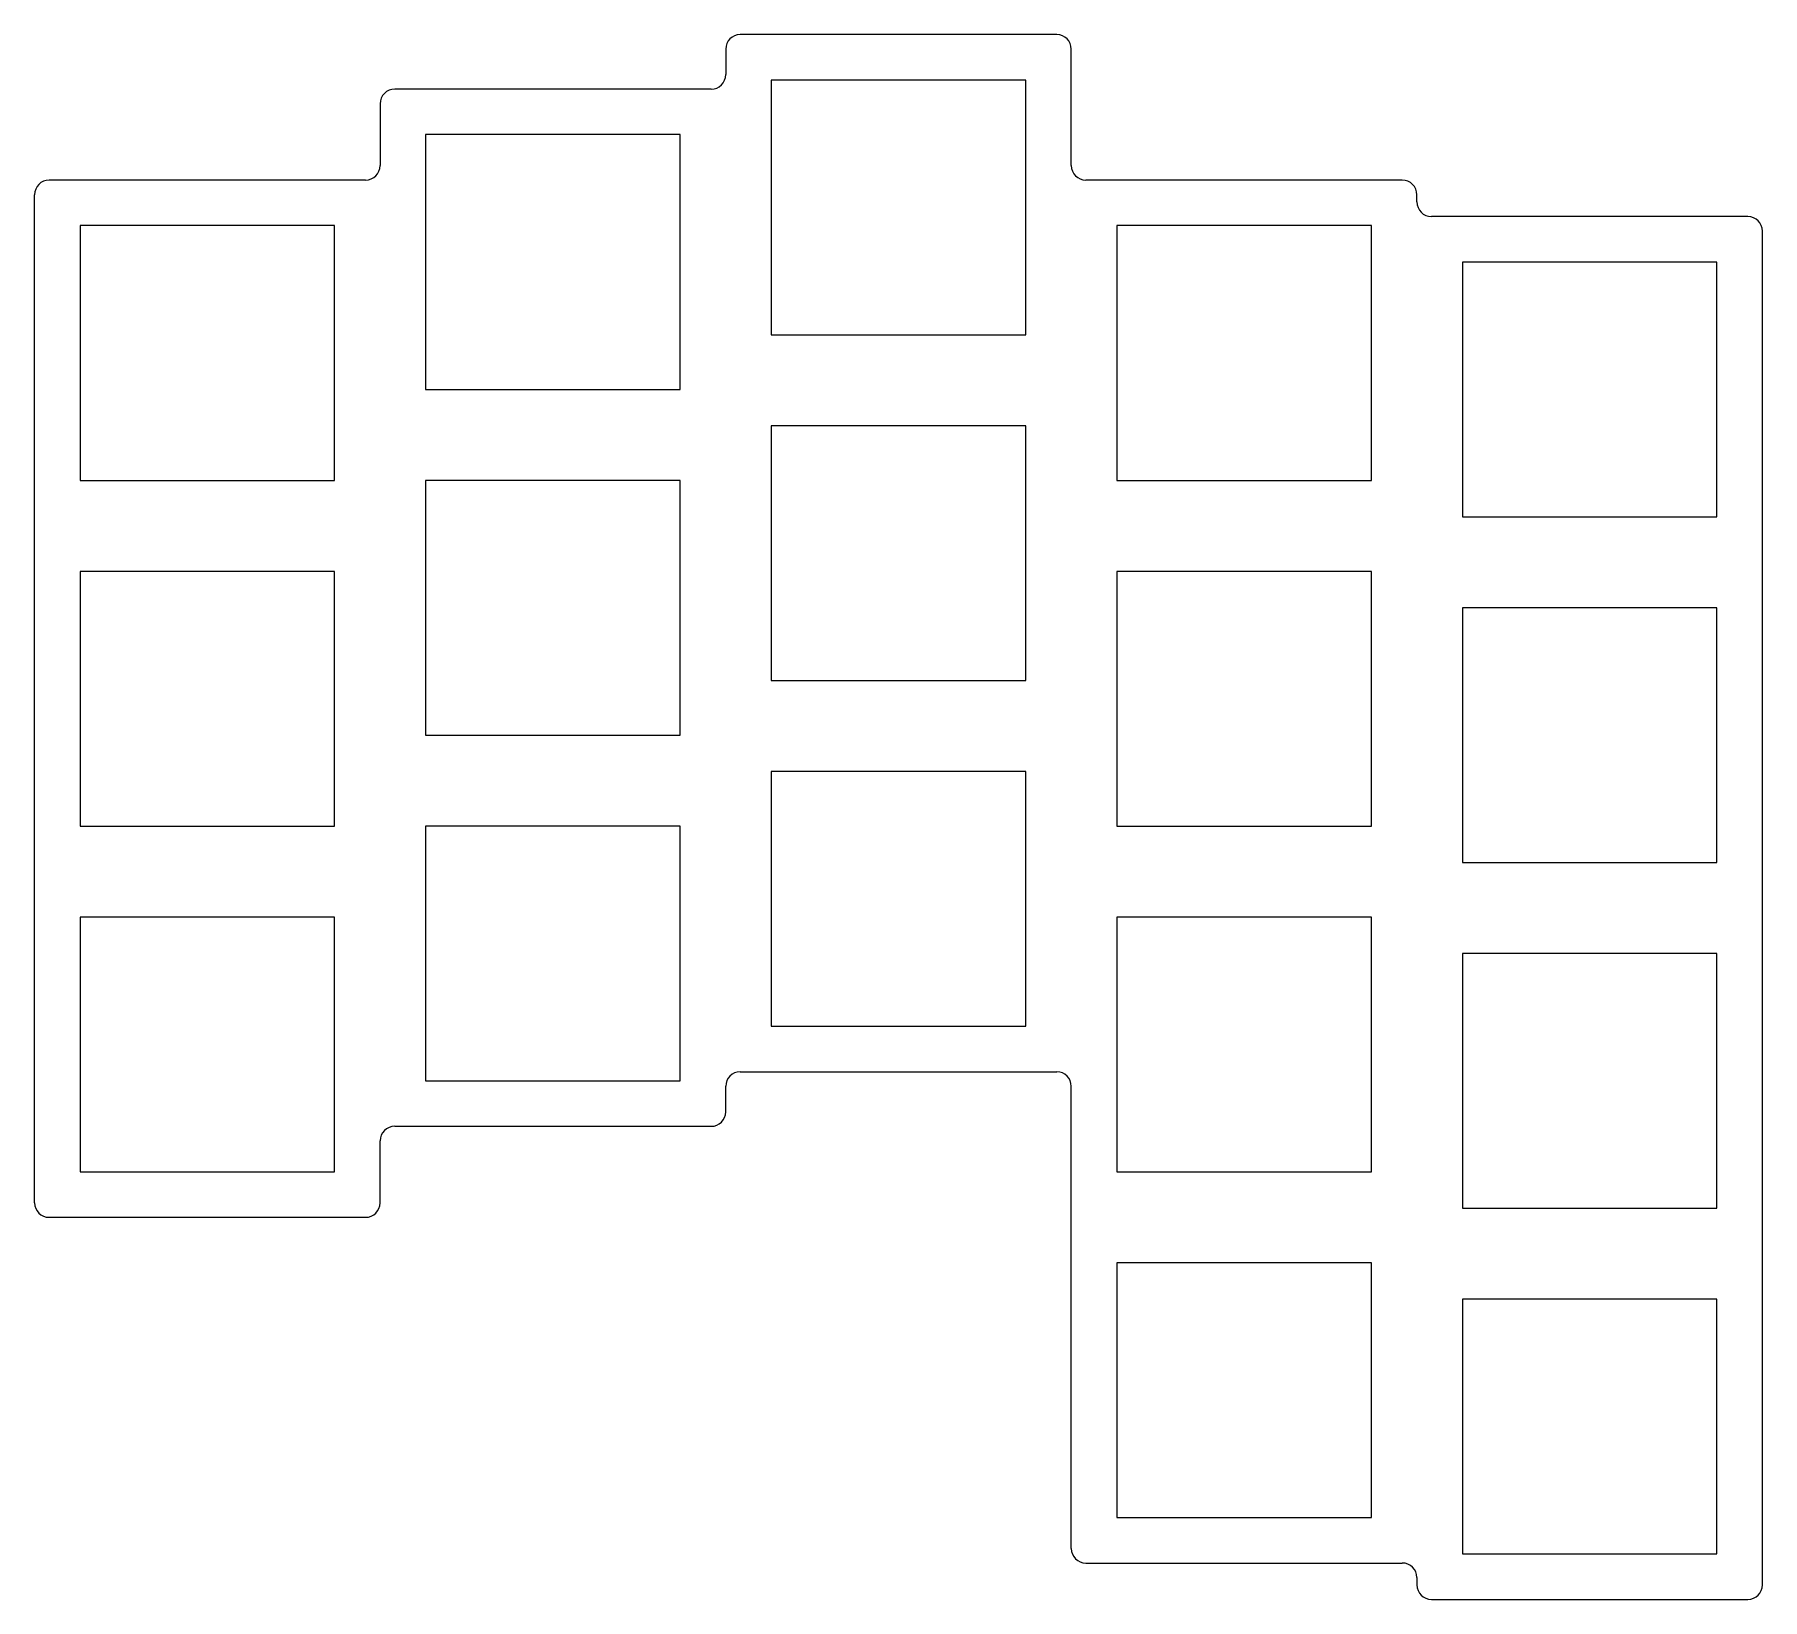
# Model space of a CAD drawing. Header units: millimetres. Extents: x 165.5 to 260.5, y -186.5 to -100.5.
import ezdxf

# ---------------------------------------------------------------- set-up
doc = ezdxf.new("R2010")
doc.units = ezdxf.units.MM

msp = doc.modelspace()

# ---------------------------------------------------------------- linework, layer by layer
for p, q in [((221.7, -100.5), (204.3, -100.5)), ((203.5, -101.3), (203.5, -102.7)), ((222.5, -107.7), (222.5, -101.3)), ((202.7, -103.5), (185.3, -103.5)), ((220, -103), (206, -103)), ((206, -103), (206, -117)), ((220, -117), (220, -103)), ((184.5, -104.3), (184.5, -107.7)), ((201, -106), (187, -106)), ((187, -106), (187, -120)), ((201, -120), (201, -106)), ((183.7, -108.5), (166.3, -108.5)), ((240.7, -108.5), (223.3, -108.5)), ((165.5, -164.7), (165.5, -109.3)), ((241.5, -109.7), (241.5, -109.3)), ((182, -111), (168, -111)), ((168, -111), (168, -125)), ((182, -125), (182, -111)), ((239, -111), (225, -111)), ((225, -111), (225, -125)), ((239, -125), (239, -111)), ((259.7, -110.5), (242.3, -110.5)), ((260.5, -185.7), (260.5, -111.3)), ((258, -113), (244, -113)), ((244, -113), (244, -127)), ((258, -127), (258, -113)), ((206, -117), (220, -117)), ((187, -120), (201, -120)), ((220, -122), (206, -122)), ((206, -122), (206, -136)), ((220, -136), (220, -122)), ((168, -125), (182, -125)), ((201, -125), (187, -125)), ((187, -125), (187, -139)), ((201, -139), (201, -125)), ((225, -125), (239, -125)), ((244, -127), (258, -127)), ((182, -130), (168, -130)), ((168, -130), (168, -144)), ((182, -144), (182, -130)), ((239, -130), (225, -130)), ((225, -130), (225, -144)), ((239, -144), (239, -130)), ((258, -132), (244, -132)), ((244, -132), (244, -146)), ((258, -146), (258, -132)), ((206, -136), (220, -136)), ((187, -139), (201, -139)), ((220, -141), (206, -141)), ((206, -141), (206, -155)), ((220, -155), (220, -141)), ((168, -144), (182, -144)), ((201, -144), (187, -144)), ((187, -144), (187, -158)), ((201, -158), (201, -144)), ((225, -144), (239, -144)), ((244, -146), (258, -146)), ((182, -149), (168, -149)), ((168, -149), (168, -163)), ((182, -163), (182, -149)), ((239, -149), (225, -149)), ((225, -149), (225, -163)), ((239, -163), (239, -149)), ((258, -151), (244, -151)), ((244, -151), (244, -165)), ((258, -165), (258, -151)), ((206, -155), (220, -155)), ((204.3, -157.5), (221.7, -157.5)), ((187, -158), (201, -158)), ((203.5, -159.7), (203.5, -158.3)), ((222.5, -183.7), (222.5, -158.3)), ((185.3, -160.5), (202.7, -160.5)), ((184.5, -164.7), (184.5, -161.3)), ((168, -163), (182, -163)), ((225, -163), (239, -163)), ((244, -165), (258, -165)), ((166.3, -165.5), (183.7, -165.5)), ((239, -168), (225, -168)), ((225, -168), (225, -182)), ((239, -182), (239, -168)), ((258, -170), (244, -170)), ((244, -170), (244, -184)), ((258, -184), (258, -170)), ((225, -182), (239, -182)), ((244, -184), (258, -184)), ((223.3, -184.5), (240.7, -184.5)), ((241.5, -185.3), (241.5, -185.7)), ((242.3, -186.5), (259.7, -186.5))]:
    msp.add_line(p, q)
for centre, start, end in [((204.3, -101.3), 90, 180), ((221.7, -101.3), 0, 90), ((185.3, -104.3), 90, 180), ((202.7, -102.7), 270, 0), ((183.7, -107.7), 270, 0), ((223.3, -107.7), 180, 270), ((166.3, -109.3), 90, 180), ((240.7, -109.3), 0, 90), ((242.3, -109.7), 180, 270), ((259.7, -111.3), 0, 90), ((204.3, -158.3), 90, 180), ((221.7, -158.3), 0, 90), ((185.3, -161.3), 90, 180), ((202.7, -159.7), 270, 0), ((166.3, -164.7), 180, 270), ((183.7, -164.7), 270, 0), ((223.3, -183.7), 180, 270), ((240.7, -185.3), 0, 90), ((242.3, -185.7), 180, 270), ((259.7, -185.7), 270, 0)]:
    msp.add_arc(centre, 0.8, start, end)

doc.saveas('drawing.dxf')
